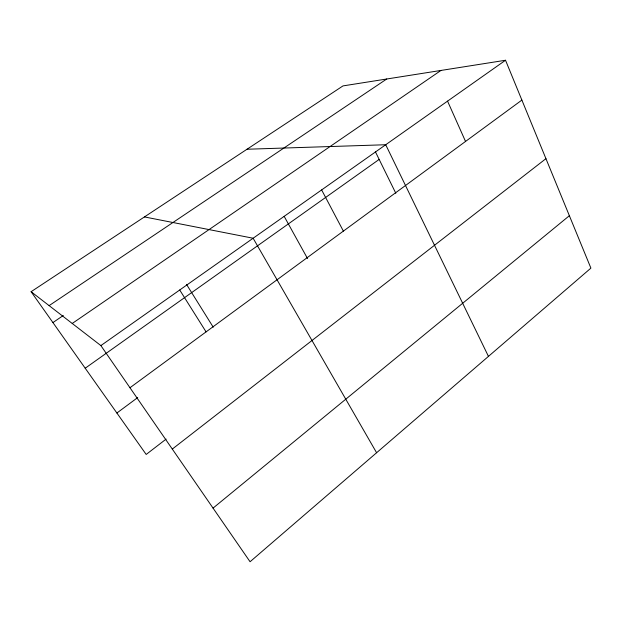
<?xml version="1.0" encoding="UTF-8"?>
<svg xmlns="http://www.w3.org/2000/svg" width="622" height="622" viewBox="0 0 622 622"><rect width="100%" height="100%" fill="white"/><g stroke="black" fill="none" stroke-linecap="round" stroke-linejoin="round"><path stroke-width="0.93" d="M213.051 508.112L569.371 215.71M172.302 449.076L545.945 158.664M166.121 439.093L146.186 454.449L31.1 291.71L342.994 85.906L505.523 60.256L590.9 268.129L250.067 561.744L100.881 345.591L31.1 291.71M116.882 413.016L137.719 397.567M129.967 387.739L521.881 100.088M85.206 368.224L379.163 159.411M100.881 345.591L505.523 60.256M72.23 323.463L440.951 70.449M52.924 322.569L63.296 315.51M49.122 305.627L386.713 79.01M247.012 149.241L385.718 144.739L488.449 356.383M144.436 216.922L253.131 238.234L376.598 452.746M179.727 289.992L206.076 331.876M186.522 284.394L213.214 327.172M284.161 216.332L307.556 258.581M321.636 189.928L343.375 231.104M375.346 151.651L395.817 193.263M447.552 101.137L465.536 141.451"/></g></svg>
